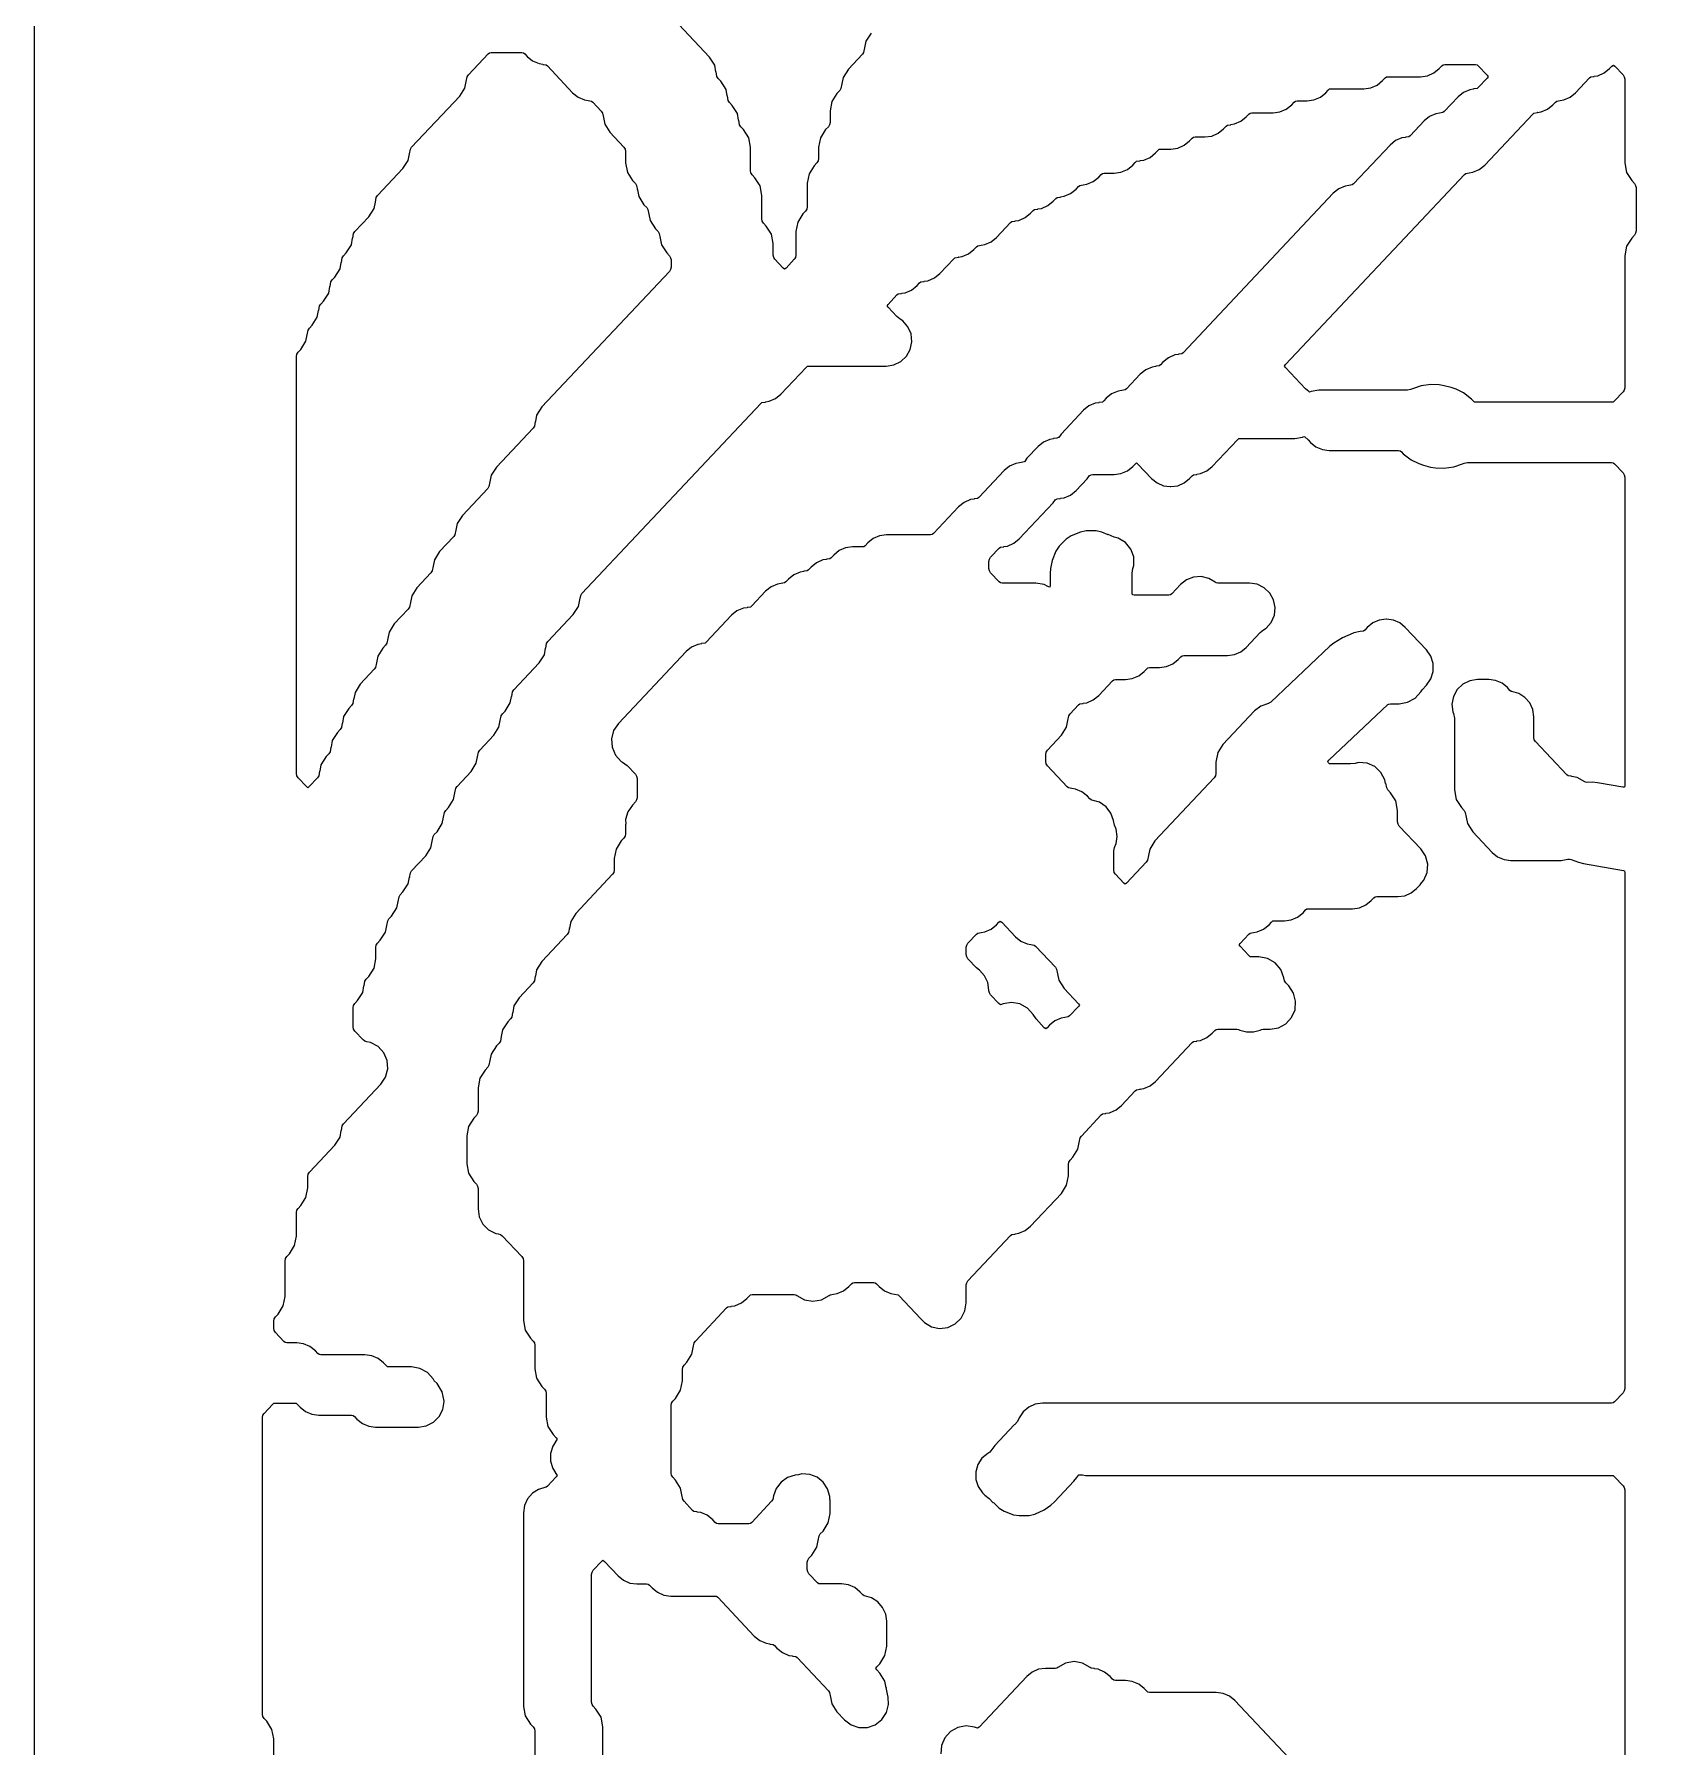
# Model space of a CAD drawing. Header units: millimetres. Extents: x 10 to 410, y 18 to 283.
# Drawn here: x 10 to 41.63, y 84 to 117.35 of the extents above; entities that cross this region are included whole.
import ezdxf

# ---------------------------------------------------------------- set-up
doc = ezdxf.new("R2010")
doc.units = ezdxf.units.MM
doc.layers.add('CUT', color=1, linetype='Continuous')

msp = doc.modelspace()

# ---------------------------------------------------------------- linework, layer by layer
at = {"layer": 'CUT'}
for points in [[(52.134, 21), (60.134, 21), (60.134, 24), (73.2679, 24), (73.2679, 144), (60.134, 144), (60.134, 147), (52.134, 147), (52.134, 144), (31.134, 144), (31.134, 147), (23.134, 147), (23.134, 144), (10, 144), (10, 24), (23.134, 24), (23.134, 21), (31.134, 21), (31.134, 24), (52.134, 24)], [(15.3348, 111.5858), (15.3589, 111.6236), (15.4115, 111.6795), (15.5123, 111.8379), (15.5366, 111.9652), (15.5386, 111.9648), (15.5559, 112.0554), (15.58, 112.0932), (15.6326, 112.1491), (15.7333, 112.3075), (15.7577, 112.4348), (15.7597, 112.4345), (15.777, 112.525), (15.801, 112.5628), (15.8537, 112.6187), (15.9544, 112.7771), (15.9788, 112.9044), (15.9808, 112.9041), (15.9981, 112.9946), (16.0221, 113.0324), (16.0748, 113.0883), (16.1755, 113.2467), (16.1998, 113.374), (16.2018, 113.3737), (16.2191, 113.4642), (16.2432, 113.502), (16.5169, 113.7927), (16.6176, 113.9511), (16.642, 114.0784), (16.644, 114.0781), (16.6613, 114.1686), (16.6853, 114.2064), (17.1801, 114.7319), (17.2808, 114.8903), (17.3052, 115.0176), (17.3072, 115.0173), (17.3245, 115.1078), (17.3485, 115.1456), (18.2855, 116.1407), (18.3862, 116.2991), (18.4105, 116.4264), (18.4125, 116.4261), (18.4298, 116.5166), (18.4539, 116.5544), (18.8403, 116.9647), (18.8655, 116.9851), (18.8976, 116.9895), (19.4928, 116.9895), (19.5249, 116.9851), (19.5501, 116.9647), (19.5998, 116.912), (19.7052, 116.8268), (19.8296, 116.7731), (19.9017, 116.7632), (19.9012, 116.7593), (19.967, 116.7503), (19.9923, 116.7299), (20.4841, 116.2076), (20.5895, 116.1224), (20.7139, 116.0687), (20.786, 116.0588), (20.7855, 116.0549), (20.8513, 116.0459), (20.8766, 116.0255), (21.0418, 115.85), (21.0659, 115.8122), (21.0832, 115.7217), (21.0852, 115.722), (21.1095, 115.5947), (21.2103, 115.4363), (21.484, 115.1456), (21.508, 115.1078), (21.5164, 115.0638), (21.5164, 114.8399), (21.5517, 114.6555), (21.6524, 114.4971), (21.7051, 114.4412), (21.7291, 114.4034), (21.7464, 114.3129), (21.7484, 114.3132), (21.7727, 114.1859), (21.8735, 114.0275), (21.9261, 113.9716), (21.9502, 113.9338), (21.9675, 113.8433), (21.9695, 113.8436), (21.9938, 113.7163), (22.0945, 113.5579), (22.1472, 113.502), (22.1712, 113.4642), (22.1885, 113.3737), (22.1906, 113.374), (22.2149, 113.2467), (22.3156, 113.0883), (22.3683, 113.0324), (22.3923, 112.9946), (22.4007, 112.9506), (22.4007, 112.8104), (22.3923, 112.7664), (22.3683, 112.7286), (19.8838, 110.0899), (19.7831, 109.9315), (19.7588, 109.8042), (19.7568, 109.8045), (19.7395, 109.714), (19.7154, 109.6762), (18.9995, 108.9159), (18.8988, 108.7575), (18.8745, 108.6302), (18.8725, 108.6305), (18.8552, 108.54), (18.8311, 108.5022), (18.3363, 107.9767), (18.2356, 107.8183), (18.2113, 107.691), (18.2093, 107.6913), (18.192, 107.6008), (18.1679, 107.563), (17.8942, 107.2723), (17.7935, 107.1139), (17.7691, 106.9865), (17.7671, 106.9869), (17.7498, 106.8964), (17.7258, 106.8586), (17.452, 106.5679), (17.3513, 106.4095), (17.327, 106.2821), (17.325, 106.2825), (17.3077, 106.192), (17.2836, 106.1542), (17.0099, 105.8635), (16.9092, 105.7051), (16.8848, 105.5777), (16.8828, 105.5781), (16.8655, 105.4876), (16.8415, 105.4498), (16.7888, 105.3939), (16.6881, 105.2355), (16.6638, 105.1081), (16.6617, 105.1085), (16.6445, 105.018), (16.6204, 104.9802), (16.3467, 104.6895), (16.246, 104.5311), (16.2216, 104.4037), (16.2196, 104.4041), (16.2023, 104.3136), (16.1783, 104.2758), (16.1256, 104.2199), (16.0249, 104.0615), (16.0005, 103.9341), (15.9985, 103.9345), (15.9812, 103.844), (15.9572, 103.8062), (15.9045, 103.7503), (15.8038, 103.5919), (15.7795, 103.4645), (15.7775, 103.4649), (15.7602, 103.3744), (15.7361, 103.3366), (15.6835, 103.2807), (15.5827, 103.1223), (15.5584, 102.9949), (15.5564, 102.9953), (15.5391, 102.9048), (15.515, 102.867), (15.3544, 102.6964), (15.3264, 102.675), (15.2984, 102.6964), (15.1378, 102.867), (15.1138, 102.9048), (15.1054, 102.9488), (15.1054, 111.0722), (15.1138, 111.1162), (15.1378, 111.154), (15.1905, 111.2099), (15.2912, 111.3683), (15.3155, 111.4956), (15.3175, 111.4952)], [(34.7574, 110.4399), (34.3645, 110.8571), (34.3455, 110.8847), (34.3645, 110.9122), (37.8524, 114.6167), (37.8777, 114.6371), (37.9435, 114.6461), (37.943, 114.65), (38.0151, 114.6599), (38.1395, 114.7136), (38.2449, 114.7988), (39.1789, 115.7907), (39.2041, 115.8111), (39.2699, 115.8201), (39.2694, 115.824), (39.3415, 115.8339), (39.4659, 115.8876), (39.5713, 115.9728), (39.621, 116.0255), (39.6462, 116.0459), (39.7121, 116.0549), (39.7115, 116.0588), (39.7837, 116.0687), (39.9081, 116.1224), (40.0135, 116.2076), (40.2842, 116.4951), (40.3094, 116.5155), (40.3753, 116.5245), (40.3748, 116.5284), (40.4469, 116.5383), (40.5713, 116.592), (40.6767, 116.6772), (40.7217, 116.725), (40.7497, 116.7464), (40.7777, 116.725), (40.9383, 116.5544), (40.9623, 116.5166), (40.9708, 116.4726), (40.9708, 114.8399), (41.006, 114.6555), (41.1067, 114.4971), (41.1594, 114.4412), (41.1834, 114.4034), (41.1918, 114.3594), (41.1918, 113.5149), (41.1834, 113.4708), (41.1594, 113.433), (41.1067, 113.3771), (41.006, 113.2187), (40.9708, 113.0344), (40.9708, 110.4624), (40.9623, 110.4184), (40.9383, 110.3806), (40.773, 110.2051), (40.7478, 110.1847), (40.7157, 110.1803), (38.0796, 110.1803), (38.0465, 110.185), (38.0209, 110.2067), (37.9886, 110.2432), (37.8332, 110.3611), (37.6862, 110.4326), (37.5943, 110.4666), (37.4576, 110.5025), (37.3608, 110.5179), (37.1976, 110.5277), (37.0044, 110.5012), (36.8369, 110.4433), (36.8008, 110.4264), (36.7391, 110.4151), (35.0132, 110.4151), (34.8637, 110.3922), (34.8362, 110.3787), (34.8224, 110.3874)], [(28.4369, 99.8576), (28.509, 99.8674), (28.6334, 99.9211), (28.7388, 100.0063), (28.7838, 100.0541), (28.8118, 100.0755), (28.8398, 100.0541), (29.1059, 99.7715), (29.2113, 99.6863), (29.3357, 99.6326), (29.4078, 99.6228), (29.4073, 99.6189), (29.4731, 99.6099), (29.4984, 99.5895), (29.8847, 99.1791), (29.9088, 99.1413), (29.9261, 99.0508), (29.9281, 99.0512), (29.9524, 98.9238), (30.0531, 98.7654), (30.3334, 98.4678), (30.3524, 98.4403), (30.3334, 98.4127), (30.1616, 98.2302), (30.1363, 98.2098), (30.0705, 98.2008), (30.071, 98.197), (29.9989, 98.1871), (29.8745, 98.1334), (29.7691, 98.0482), (29.7241, 98.0004), (29.6961, 97.979), (29.6681, 98.0004), (29.5075, 98.171), (29.4502, 98.261), (29.3395, 98.3841), (29.1946, 98.4642), (29.0315, 98.4927), (28.8681, 98.4663), (28.813, 98.4477), (28.7838, 98.47), (28.6232, 98.6406), (28.5991, 98.6784), (28.5907, 98.7224), (28.5907, 98.7331), (28.5688, 98.8795), (28.5051, 99.013), (28.405, 99.1221), (28.3463, 99.1694), (28.1811, 99.345), (28.157, 99.3828), (28.1486, 99.4268), (28.1486, 99.5669), (28.157, 99.6109), (28.1811, 99.6487), (28.3463, 99.8243), (28.3716, 99.8447), (28.4374, 99.8537)]]:
    msp.add_lwpolyline(points, close=True, dxfattribs=at)
for points in [[(26.2949, 117.3687), (26.1942, 117.2103), (26.1698, 117.083), (26.1678, 117.0834), (26.1505, 116.9929), (26.1265, 116.955), (25.8528, 116.6643), (25.752, 116.5059), (25.7277, 116.3786), (25.7257, 116.379), (25.7084, 116.2885), (25.6843, 116.2506), (25.6317, 116.1947), (25.531, 116.0363), (25.4957, 115.852), (25.4957, 115.6281), (25.4873, 115.584), (25.4633, 115.5462), (25.4106, 115.4903), (25.3099, 115.3319), (25.2747, 115.1476), (25.2747, 114.9237), (25.2663, 114.8796), (25.2422, 114.8418), (25.1896, 114.7859), (25.0888, 114.6275), (25.0536, 114.4432), (25.0536, 113.9845), (25.0452, 113.9404), (25.0211, 113.9026), (24.9685, 113.8467), (24.8678, 113.6883), (24.8325, 113.504), (24.8325, 113.0453), (24.8241, 113.0012), (24.8001, 112.9634), (24.6395, 112.7929), (24.6114, 112.7715), (24.5834, 112.7929), (24.4228, 112.9634), (24.3988, 113.0012), (24.3904, 113.0453), (24.3904, 113.2692), (24.3551, 113.4535), (24.2544, 113.6119), (24.2018, 113.6678), (24.1777, 113.7056), (24.1693, 113.7497), (24.1693, 114.2084), (24.1341, 114.3927), (24.0333, 114.5511), (23.9807, 114.607), (23.9566, 114.6448), (23.9482, 114.6889), (23.9482, 115.1476), (23.913, 115.3319), (23.8123, 115.4903), (23.7596, 115.5462), (23.7356, 115.584), (23.7183, 115.6746), (23.7163, 115.6742), (23.6919, 115.8015), (23.5912, 115.9599), (23.5385, 116.0158), (23.5145, 116.0537), (23.4972, 116.1442), (23.4952, 116.1438), (23.4709, 116.2711), (23.3701, 116.4295), (23.3175, 116.4854), (23.2934, 116.5233), (23.2761, 116.6138), (23.2741, 116.6134), (23.2498, 116.7407), (23.1491, 116.8991), (22.5488, 117.5367)], [(14.6632, 82.9907), (14.6632, 84.1539), (14.628, 84.3382), (14.5273, 84.4966), (14.4746, 84.5525), (14.4506, 84.5903), (14.4421, 84.6343), (14.4421, 90.4097), (14.4506, 90.4537), (14.4746, 90.4915), (14.6399, 90.667), (14.6651, 90.6874), (14.6972, 90.6918), (15.0713, 90.6918), (15.1035, 90.6874), (15.1287, 90.667), (15.1784, 90.6143), (15.2838, 90.5291), (15.4082, 90.4754), (15.5424, 90.457), (16.1767, 90.457), (16.2088, 90.4526), (16.234, 90.4322), (16.2837, 90.3795), (16.3891, 90.2943), (16.5135, 90.2406), (16.6478, 90.2222), (17.4793, 90.2222), (17.6338, 90.2467), (17.7732, 90.3177), (17.8838, 90.4283), (17.9548, 90.5677), (17.9793, 90.7222), (17.9793, 90.7283), (17.9441, 90.9126), (17.8433, 91.071), (17.7907, 91.127), (17.7668, 91.1646), (17.6552, 91.2883), (17.5091, 91.3685), (17.3449, 91.3962), (16.908, 91.3962), (16.8758, 91.4006), (16.8506, 91.421), (16.8009, 91.4738), (16.6955, 91.5589), (16.5711, 91.6127), (16.4369, 91.631), (15.5815, 91.631), (15.5494, 91.6354), (15.5242, 91.6558), (15.4745, 91.7086), (15.3691, 91.7937), (15.2447, 91.8475), (15.1104, 91.8658), (14.9183, 91.8658), (14.8862, 91.8702), (14.861, 91.8906), (14.6957, 92.0662), (14.6716, 92.104), (14.6632, 92.148), (14.6632, 92.2881), (14.6716, 92.3321), (14.6957, 92.3699), (14.7483, 92.4258), (14.8491, 92.5842), (14.8843, 92.7686), (14.8843, 93.4621), (14.8927, 93.5061), (14.9167, 93.5439), (14.9694, 93.5998), (15.0701, 93.7582), (15.1054, 93.9426), (15.1054, 94.4013), (15.1138, 94.4453), (15.1378, 94.4831), (15.1905, 94.539), (15.2912, 94.6974), (15.3264, 94.8818), (15.3264, 95.1057), (15.3348, 95.1497), (15.3589, 95.1875), (15.8537, 95.713), (15.9544, 95.8714), (15.9788, 95.9988), (15.9808, 95.9984), (15.9981, 96.0889), (16.0221, 96.1267), (16.7499, 96.8997), (16.8418, 97.0372), (16.8838, 97.1972), (16.8714, 97.3621), (16.8058, 97.5139), (16.6943, 97.6361), (16.549, 97.7151), (16.4791, 97.7269), (16.435, 97.7418), (16.4038, 97.7656), (16.2432, 97.9362), (16.2191, 97.974), (16.2107, 98.018), (16.2107, 98.3929), (16.2191, 98.4369), (16.2432, 98.4747), (16.2958, 98.5306), (16.3966, 98.689), (16.4209, 98.8164), (16.4229, 98.816), (16.4402, 98.9065), (16.4642, 98.9443), (16.5169, 99.0002), (16.6176, 99.1586), (16.6529, 99.343), (16.6529, 99.5669), (16.6613, 99.6109), (16.6853, 99.6487), (16.738, 99.7046), (16.8387, 99.863), (16.863, 99.9904), (16.865, 99.99), (16.8823, 100.0805), (16.9064, 100.1183), (16.959, 100.1743), (17.0598, 100.3326), (17.0841, 100.46), (17.0861, 100.4596), (17.1034, 100.5501), (17.1275, 100.5879), (17.1801, 100.6439), (17.2808, 100.8022), (17.3052, 100.9296), (17.3072, 100.9292), (17.3245, 101.0197), (17.3485, 101.0575), (17.6223, 101.3483), (17.723, 101.5066), (17.7473, 101.634), (17.7493, 101.6336), (17.7666, 101.7241), (17.7907, 101.7619), (17.8433, 101.8179), (17.9441, 101.9762), (17.9684, 102.1036), (17.9704, 102.1032), (17.9877, 102.1937), (18.0117, 102.2315), (18.0644, 102.2875), (18.1651, 102.4458), (18.1895, 102.5732), (18.1915, 102.5728), (18.2088, 102.6633), (18.2328, 102.7011), (18.5065, 102.9919), (18.6073, 103.1502), (18.6316, 103.2776), (18.6336, 103.2772), (18.6509, 103.3677), (18.675, 103.4055), (18.9487, 103.6963), (19.0494, 103.8546), (19.0738, 103.982), (19.0758, 103.9816), (19.0931, 104.0721), (19.1171, 104.1099), (19.1698, 104.1659), (19.2705, 104.3242), (19.2948, 104.4516), (19.2968, 104.4512), (19.3141, 104.5417), (19.3382, 104.5795), (19.833, 105.1051), (19.9337, 105.2635), (19.958, 105.3908), (19.9601, 105.3904), (19.9773, 105.4809), (20.0014, 105.5187), (20.4962, 106.0443), (20.5969, 106.2027), (20.6213, 106.33), (20.6233, 106.3296), (20.6406, 106.4201), (20.6646, 106.458), (24.146, 110.1555), (24.1712, 110.1759), (24.2371, 110.1849), (24.2365, 110.1888), (24.3086, 110.1987), (24.433, 110.2524), (24.5384, 110.3375), (25.0303, 110.8599), (25.0555, 110.8803), (25.0876, 110.8847), (26.5897, 110.8847), (26.7392, 110.9076), (26.8751, 110.9742), (26.9848, 111.0783), (27.0584, 111.2105), (27.089, 111.3587), (27.0739, 111.5093), (27.0145, 111.6484), (26.9162, 111.7634), (26.8638, 111.7962), (26.7988, 111.8487), (26.627, 112.0312), (26.608, 112.0587), (26.627, 112.0862), (26.7988, 112.2687), (26.8241, 112.2891), (26.8899, 112.2981), (26.8894, 112.302), (26.9615, 112.3119), (27.0859, 112.3656), (27.1913, 112.4508), (27.241, 112.5035), (27.2662, 112.5239), (27.3321, 112.5329), (27.3315, 112.5368), (27.4036, 112.5467), (27.528, 112.6004), (27.6334, 112.6856), (27.9042, 112.9731), (27.9294, 112.9935), (27.9953, 113.0025), (27.9947, 113.0064), (28.0669, 113.0163), (28.1913, 113.07), (28.2967, 113.1552), (28.3463, 113.2079), (28.3716, 113.2283), (28.4374, 113.2373), (28.4369, 113.2412), (28.509, 113.2511), (28.6334, 113.3048), (28.7388, 113.39), (29.0096, 113.6775), (29.0348, 113.6979), (29.1006, 113.7069), (29.1001, 113.7108), (29.1722, 113.7207), (29.2966, 113.7744), (29.402, 113.8596), (29.4517, 113.9123), (29.4769, 113.9327), (29.5428, 113.9417), (29.5422, 113.9456), (29.6144, 113.9555), (29.7388, 114.0092), (29.8442, 114.0944), (29.8938, 114.1471), (29.9191, 114.1675), (29.9849, 114.1765), (29.9844, 114.1804), (30.0565, 114.1903), (30.1809, 114.244), (30.2863, 114.3292), (30.336, 114.3819), (30.3612, 114.4023), (30.4271, 114.4113), (30.4265, 114.4152), (30.4987, 114.4251), (30.623, 114.4788), (30.7284, 114.564), (30.7781, 114.6167), (30.8034, 114.6371), (30.8355, 114.6415), (31.0276, 114.6415), (31.1619, 114.6599), (31.2863, 114.7136), (31.3917, 114.7988), (31.4413, 114.8515), (31.4666, 114.8719), (31.5324, 114.8809), (31.5319, 114.8848), (31.604, 114.8947), (31.7284, 114.9484), (31.8338, 115.0336), (31.8835, 115.0863), (31.9087, 115.1067), (31.9408, 115.1111), (32.133, 115.1111), (32.2672, 115.1295), (32.3916, 115.1832), (32.497, 115.2684), (32.5467, 115.3211), (32.5719, 115.3415), (32.6041, 115.3459), (32.7962, 115.3459), (32.9304, 115.3643), (33.0548, 115.418), (33.1602, 115.5032), (33.2099, 115.5559), (33.2351, 115.5763), (33.301, 115.5853), (33.3005, 115.5892), (33.3726, 115.5991), (33.497, 115.6528), (33.6024, 115.738), (33.6521, 115.7907), (33.6773, 115.8111), (33.7094, 115.8155), (34.1226, 115.8155), (34.2569, 115.8339), (34.3813, 115.8876), (34.4867, 115.9728), (34.5363, 116.0255), (34.5616, 116.0459), (34.5937, 116.0503), (34.7858, 116.0503), (34.9201, 116.0687), (35.0445, 116.1224), (35.1499, 116.2076), (35.1996, 116.2603), (35.2248, 116.2807), (35.2569, 116.2851), (35.8912, 116.2851), (36.0254, 116.3035), (36.1498, 116.3572), (36.2552, 116.4424), (36.3049, 116.4951), (36.3301, 116.5155), (36.3623, 116.5199), (36.9966, 116.5199), (37.1308, 116.5383), (37.2552, 116.592), (37.3606, 116.6772), (37.4103, 116.7299), (37.4355, 116.7503), (37.4676, 116.7547), (38.0628, 116.7547), (38.0949, 116.7503), (38.1202, 116.7299), (38.292, 116.5475), (38.311, 116.5199), (38.292, 116.4924), (38.1202, 116.3099), (38.0949, 116.2895), (38.0291, 116.2805), (38.0296, 116.2766), (37.9575, 116.2668), (37.8331, 116.213), (37.7277, 116.1279), (37.4569, 115.8403), (37.4317, 115.8199), (37.3659, 115.8109), (37.3664, 115.807), (37.2943, 115.7972), (37.1699, 115.7434), (37.0645, 115.6583), (36.7937, 115.3707), (36.7685, 115.3503), (36.7026, 115.3413), (36.7032, 115.3374), (36.6311, 115.3276), (36.5067, 115.2738), (36.4013, 115.1887), (35.6884, 114.4315), (35.6631, 114.4111), (35.5973, 114.4021), (35.5978, 114.3982), (35.5257, 114.3883), (35.4013, 114.3346), (35.2959, 114.2495), (32.3723, 111.1443), (32.3471, 111.1239), (32.2812, 111.1149), (32.2817, 111.111), (32.2096, 111.1011), (32.0852, 111.0474), (31.9798, 110.9622), (31.9301, 110.9095), (31.9049, 110.8891), (31.8391, 110.8801), (31.8396, 110.8762), (31.7675, 110.8663), (31.6431, 110.8126), (31.5377, 110.7274), (31.2669, 110.4399), (31.2417, 110.4195), (31.1759, 110.4105), (31.1764, 110.4066), (31.1043, 110.3967), (30.9799, 110.343), (30.8745, 110.2578), (30.8248, 110.2051), (30.7996, 110.1847), (30.7337, 110.1757), (30.7342, 110.1718), (30.6621, 110.1619), (30.5377, 110.1082), (30.4323, 110.023), (29.9945, 109.558), (29.9501, 109.4935), (29.9407, 109.4911), (29.9159, 109.4804), (29.8494, 109.4713), (29.85, 109.4674), (29.7778, 109.4575), (29.6534, 109.4038), (29.548, 109.3186), (29.3313, 109.0884), (29.2868, 109.0239), (29.2775, 109.0215), (29.2527, 109.0108), (29.1862, 109.0017), (29.1867, 108.9978), (29.1146, 108.9879), (28.9902, 108.9342), (28.8848, 108.849), (28.393, 108.3267), (28.3678, 108.3063), (28.3019, 108.2973), (28.3024, 108.2934), (28.2303, 108.2835), (28.1059, 108.2298), (28.0005, 108.1446), (27.5087, 107.6223), (27.4835, 107.6019), (27.4513, 107.5975), (26.596, 107.5975), (26.4618, 107.5791), (26.3374, 107.5254), (26.232, 107.4402), (26.1823, 107.3875), (26.1571, 107.3671), (26.1249, 107.3627), (25.9328, 107.3627), (25.7985, 107.3443), (25.6741, 107.2906), (25.5688, 107.2054), (25.5191, 107.1527), (25.4938, 107.1323), (25.428, 107.1233), (25.4285, 107.1194), (25.3564, 107.1095), (25.232, 107.0558), (25.1266, 106.9706), (25.0769, 106.9179), (25.0517, 106.8975), (24.9858, 106.8885), (24.9864, 106.8846), (24.9142, 106.8747), (24.7899, 106.821), (24.6845, 106.7358), (24.6348, 106.6831), (24.6095, 106.6627), (24.5437, 106.6537), (24.5442, 106.6498), (24.4721, 106.6399), (24.3477, 106.5862), (24.2423, 106.501), (23.9716, 106.2135), (23.9463, 106.1931), (23.8805, 106.1841), (23.881, 106.1802), (23.8089, 106.1703), (23.6845, 106.1166), (23.5791, 106.0314), (23.0873, 105.5091), (23.062, 105.4887), (22.9962, 105.4797), (22.9967, 105.4758), (22.9246, 105.4659), (22.8002, 105.4122), (22.6948, 105.327), (21.3745, 103.9247), (21.2824, 103.7867), (21.2405, 103.6262), (21.2534, 103.4609), (21.3197, 103.3088), (21.4322, 103.1868), (21.4563, 103.1739), (21.5445, 103.1065), (21.7051, 102.9359), (21.7291, 102.8981), (21.7375, 102.8541), (21.7375, 102.4792), (21.7291, 102.4352), (21.7051, 102.3974), (21.6466, 102.3353), (21.5584, 102.2058), (21.5146, 102.0553), (21.5175, 101.9623), (21.5164, 101.9623), (21.5164, 101.7748), (21.508, 101.7308), (21.484, 101.693), (21.4313, 101.6371), (21.3306, 101.4787), (21.2954, 101.2943), (21.2954, 101.0704), (21.287, 101.0264), (21.2629, 100.9886), (20.547, 100.2283), (20.4463, 100.0699), (20.422, 99.9425), (20.42, 99.9429), (20.4027, 99.8524), (20.3786, 99.8146), (19.8838, 99.2891), (19.7831, 99.1307), (19.7588, 99.0033), (19.7568, 99.0037), (19.7395, 98.9132), (19.7154, 98.8754), (19.4417, 98.5847), (19.341, 98.4263), (19.3166, 98.2989), (19.3146, 98.2993), (19.2973, 98.2088), (19.2733, 98.171), (19.2206, 98.1151), (19.1199, 97.9567), (19.0955, 97.8293), (19.0935, 97.8297), (19.0762, 97.7392), (19.0522, 97.7014), (18.9995, 97.6455), (18.8988, 97.4871), (18.8745, 97.3597), (18.8725, 97.3601), (18.8552, 97.2696), (18.8311, 97.2318), (18.7785, 97.1759), (18.6777, 97.0175), (18.6425, 96.8331), (18.6425, 96.3744), (18.6341, 96.3304), (18.6101, 96.2926), (18.5574, 96.2367), (18.4567, 96.0783), (18.4214, 95.8939), (18.4214, 95.3514), (18.4567, 95.167), (18.5574, 95.0086), (18.6101, 94.9527), (18.6341, 94.9149), (18.6425, 94.8709), (18.6425, 94.4724), (18.667, 94.3179), (18.738, 94.1785), (18.8486, 94.0679), (18.988, 93.9969), (19.0317, 93.99), (19.0815, 93.9731), (19.1127, 93.9493), (19.4943, 93.5439), (19.5184, 93.5061), (19.5268, 93.4621), (19.5268, 92.299), (19.562, 92.1146), (19.6628, 91.9562), (19.7154, 91.9003), (19.7395, 91.8625), (19.7479, 91.8185), (19.7479, 91.3598), (19.7831, 91.1754), (19.8838, 91.017), (19.9365, 90.9611), (19.9605, 90.9233), (19.9689, 90.8793), (19.9689, 90.4206), (20.0042, 90.2362), (20.1049, 90.0778), (20.1641, 90.015), (20.1831, 89.9874), (20.1426, 89.9287), (20.1457, 89.9266), (20.0956, 89.8541), (20.0508, 89.7105), (20.0508, 89.56), (20.0956, 89.4163), (20.1457, 89.3438), (20.1426, 89.3417), (20.1831, 89.283), (20.1641, 89.2555), (19.9923, 89.073), (19.967, 89.0526), (19.959, 89.0515), (19.8216, 89.0121), (19.7009, 88.9354), (19.6069, 88.8276), (19.5472, 88.6977), (19.5268, 88.5561), (19.5268, 84.7853), (19.562, 84.601), (19.6628, 84.4426), (19.7154, 84.3867), (19.7395, 84.3489), (19.7479, 84.3049), (19.7479, 83.3765)], [(21.0743, 83.4603), (21.0743, 84.3887), (21.0391, 84.573), (20.9383, 84.7314), (20.8857, 84.7873), (20.8616, 84.8251), (20.8532, 84.8691), (20.8532, 87.3573), (20.8616, 87.4013), (20.8857, 87.4391), (21.0463, 87.6097), (21.0743, 87.6311), (21.1023, 87.6097), (21.3684, 87.3271), (21.4738, 87.2419), (21.5982, 87.1882), (21.7324, 87.1698), (21.9246, 87.1698), (21.9567, 87.1654), (21.9819, 87.145), (22.0316, 87.0923), (22.137, 87.0071), (22.2614, 86.9534), (22.3956, 86.935), (23.251, 86.935), (23.2831, 86.9306), (23.3083, 86.9102), (24.0212, 86.1531), (24.1266, 86.0679), (24.251, 86.0142), (24.3232, 86.0043), (24.3226, 86.0004), (24.3885, 85.9914), (24.4137, 85.971), (24.4634, 85.9183), (24.5688, 85.8331), (24.6932, 85.7794), (24.7653, 85.7695), (24.7648, 85.7656), (24.8306, 85.7566), (24.8558, 85.7362), (25.4633, 85.0911), (25.4873, 85.0533), (25.5046, 84.9628), (25.5066, 84.9631), (25.531, 84.8358), (25.6317, 84.6774), (25.7751, 84.5251), (25.9049, 84.4261), (26.0598, 84.3742), (26.2231, 84.375), (26.3774, 84.4283), (26.5063, 84.5286), (26.5961, 84.665), (26.6371, 84.8231), (26.6264, 84.9659), (26.6274, 84.9661), (26.6258, 84.9747), (26.625, 84.9859), (26.6226, 84.9915), (26.5922, 85.1505), (26.5902, 85.1501), (26.5659, 85.2774), (26.4651, 85.4358), (26.406, 85.4987), (26.3869, 85.5262), (26.406, 85.5538), (26.4651, 85.6166), (26.5659, 85.775), (26.6011, 85.9593), (26.6011, 86.4429), (26.5806, 86.5844), (26.521, 86.7144), (26.427, 86.8221), (26.3063, 86.8989), (26.1688, 86.9383), (26.1608, 86.9394), (26.1356, 86.9598), (26.0859, 87.0126), (25.9805, 87.0977), (25.8561, 87.1515), (25.7219, 87.1698), (25.3087, 87.1698), (25.2766, 87.1742), (25.2513, 87.1946), (25.086, 87.3701), (25.062, 87.4079), (25.0536, 87.452), (25.0536, 87.5921), (25.062, 87.6361), (25.086, 87.6739), (25.1387, 87.7298), (25.2394, 87.8882), (25.2638, 88.0155), (25.2658, 88.0152), (25.2831, 88.1057), (25.3071, 88.1435), (25.3598, 88.1994), (25.4605, 88.3578), (25.4957, 88.5422), (25.4957, 88.8134), (25.4901, 88.8134), (25.4922, 88.8742), (25.4502, 89.0226), (25.365, 89.1511), (25.2448, 89.2476), (25.1008, 89.3028), (24.9468, 89.3115), (24.8793, 89.2941), (24.8182, 89.2857), (24.6696, 89.2411), (24.5419, 89.1531), (24.4473, 89.0302), (24.3948, 88.8842), (24.382, 88.8168), (24.3579, 88.7789), (23.9716, 88.3686), (23.9463, 88.3482), (23.9142, 88.3438), (23.319, 88.3438), (23.2869, 88.3482), (23.2617, 88.3686), (23.212, 88.4214), (23.1066, 88.5065), (22.9822, 88.5603), (22.9101, 88.5701), (22.9106, 88.574), (22.8448, 88.583), (22.8195, 88.6034), (22.6543, 88.7789), (22.6302, 88.8168), (22.6129, 88.9073), (22.6109, 88.9069), (22.5866, 89.0342), (22.4858, 89.1926), (22.4332, 89.2485), (22.4091, 89.2864), (22.4007, 89.3304), (22.4007, 90.6445), (22.4091, 90.6885), (22.4332, 90.7263), (22.4858, 90.7822), (22.5866, 90.9406), (22.6218, 91.125), (22.6218, 91.3489), (22.6302, 91.3929), (22.6543, 91.4307), (22.7069, 91.4866), (22.8076, 91.645), (22.832, 91.7724), (22.834, 91.772), (22.8513, 91.8625), (22.8753, 91.9003), (23.4828, 92.5455), (23.508, 92.5658), (23.5738, 92.5748), (23.5733, 92.5787), (23.6454, 92.5886), (23.7698, 92.6423), (23.8752, 92.7275), (23.9249, 92.7803), (23.9501, 92.8006), (23.9823, 92.805), (24.7985, 92.805), (24.8306, 92.8006), (24.8499, 92.7851), (24.9975, 92.7026), (25.1641, 92.674), (25.3308, 92.7026), (25.4784, 92.7851), (25.4976, 92.8006), (25.5635, 92.8096), (25.563, 92.8135), (25.6351, 92.8234), (25.7595, 92.8771), (25.8649, 92.9623), (25.9145, 93.0151), (25.9398, 93.0354), (25.9719, 93.0398), (26.346, 93.0398), (26.3781, 93.0354), (26.4033, 93.0151), (26.453, 92.9623), (26.5584, 92.8771), (26.6828, 92.8234), (26.7549, 92.8135), (26.7544, 92.8096), (26.8203, 92.8006), (26.8455, 92.7803), (27.2643, 92.3354), (27.2645, 92.3356), (27.3333, 92.2583), (27.4722, 92.1785), (27.6293, 92.1467), (27.7883, 92.1663), (27.933, 92.2351), (28.0485, 92.3462), (28.1229, 92.4882), (28.1486, 92.6463), (28.1486, 92.9925), (28.157, 93.0365), (28.1811, 93.0743), (29.0096, 93.9543), (29.0348, 93.9746), (29.1006, 93.9836), (29.1001, 93.9875), (29.1722, 93.9974), (29.2966, 94.0511), (29.402, 94.1363), (30.0023, 94.7738), (30.103, 94.9322), (30.1382, 95.1166), (30.1382, 95.3405), (30.1467, 95.3845), (30.1707, 95.4223), (30.2233, 95.4782), (30.3241, 95.6366), (30.3484, 95.764), (30.3504, 95.7636), (30.3677, 95.8541), (30.3918, 95.8919), (30.7781, 96.3023), (30.8034, 96.3226), (30.8692, 96.3317), (30.8687, 96.3355), (30.9408, 96.3454), (31.0652, 96.3991), (31.1706, 96.4843), (31.4413, 96.7719), (31.4666, 96.7923), (31.5324, 96.8013), (31.5319, 96.8051), (31.604, 96.815), (31.7284, 96.8687), (31.8338, 96.9539), (32.5467, 97.7111), (32.5719, 97.7315), (32.6378, 97.7405), (32.6372, 97.7443), (32.7094, 97.7542), (32.8338, 97.8079), (32.9392, 97.8931), (32.9888, 97.9459), (33.0141, 97.9663), (33.0462, 97.9706), (33.4203, 97.9706), (33.4531, 97.9662), (33.4771, 97.9558), (33.6076, 97.9194), (33.7431, 97.9194), (33.8737, 97.9558), (33.8977, 97.9662), (33.9305, 97.9706), (34.0654, 97.9706), (34.2285, 97.998), (34.3738, 98.0771), (34.4853, 98.1992), (34.5509, 98.351), (34.5633, 98.5159), (34.5213, 98.6759), (34.4294, 98.8134), (34.3711, 98.8754), (34.347, 98.9132), (34.3355, 98.9733), (34.2747, 99.1341), (34.1631, 99.2648), (34.0137, 99.3499), (33.8444, 99.3795), (33.7094, 99.3795), (33.6773, 99.3838), (33.6521, 99.4042), (33.4803, 99.5867), (33.4612, 99.6143), (33.4803, 99.6418), (33.6521, 99.8243), (33.6773, 99.8447), (33.7431, 99.8537), (33.7426, 99.8576), (33.8147, 99.8674), (33.9391, 99.9211), (34.0445, 100.0063), (34.0942, 100.0591), (34.1194, 100.0795), (34.1516, 100.0839), (34.3437, 100.0839), (34.4779, 100.1022), (34.6023, 100.1559), (34.7077, 100.2411), (34.7574, 100.2939), (34.7826, 100.3143), (34.8148, 100.3187), (35.6701, 100.3187), (35.8044, 100.337), (35.9288, 100.3908), (36.0342, 100.4759), (36.0839, 100.5287), (36.1091, 100.5491), (36.1412, 100.5535), (36.5544, 100.5535), (36.6887, 100.5718), (36.8131, 100.6256), (36.9185, 100.7107), (36.9915, 100.7883), (36.9882, 100.7913), (37.0607, 100.8728), (37.1241, 101.0239), (37.1352, 101.1874), (37.0929, 101.3458), (37.0016, 101.4819), (36.5818, 101.9278), (36.5577, 101.9656), (36.5493, 102.0096), (36.5493, 102.2335), (36.5141, 102.4179), (36.4134, 102.5763), (36.3607, 102.6322), (36.3367, 102.67), (36.3194, 102.7605), (36.3129, 102.7593), (36.3013, 102.829), (36.2234, 102.9735), (36.1029, 103.085), (35.9528, 103.1514), (35.7893, 103.1656), (35.7199, 103.1484), (35.631, 103.1363), (35.2569, 103.1363), (35.2248, 103.1407), (35.204, 103.1574), (35.1875, 103.1817), (35.2085, 103.2089), (36.3603, 104.2934), (36.374, 104.3034), (36.3756, 104.3042), (36.4134, 104.3103), (36.5781, 104.3103), (36.7424, 104.338), (36.8884, 104.4182), (37, 104.5419), (37.0239, 104.5795), (37.1109, 104.6719), (37.1964, 104.7958), (37.2412, 104.9394), (37.2412, 105.0899), (37.1964, 105.2336), (37.1109, 105.3574), (36.6974, 105.7966), (36.592, 105.8818), (36.4676, 105.9355), (36.3333, 105.9539), (36.3232, 105.9539), (36.1889, 105.9355), (36.0645, 105.8818), (35.9591, 105.7966), (35.9094, 105.7439), (35.8842, 105.7235), (35.8184, 105.7145), (35.8185, 105.7133), (35.6932, 105.6926), (35.6262, 105.6569), (35.5775, 105.6403), (35.4737, 105.591), (35.3092, 105.4881), (35.2316, 105.4282), (34.0787, 104.3427), (34.0409, 104.3187), (34.0336, 104.3173), (33.8867, 104.2644), (33.7634, 104.1689), (33.1481, 103.5155), (33.0474, 103.3571), (33.0122, 103.1727), (33.0122, 102.9488), (33.0038, 102.9048), (32.9797, 102.867), (31.8217, 101.6371), (31.721, 101.4787), (31.6966, 101.3513), (31.6946, 101.3517), (31.6773, 101.2612), (31.6533, 101.2234), (31.2716, 100.818), (31.2436, 100.7966), (31.2156, 100.818), (31.055, 100.9886), (31.0309, 101.0264), (31.0225, 101.0704), (31.0225, 101.4453), (31.035, 101.5105), (31.0699, 101.5877), (31.0898, 101.7275), (31.0699, 101.8672), (31.035, 101.9444), (31.0181, 102.033), (30.9657, 102.179), (30.871, 102.302), (30.7433, 102.39), (30.5947, 102.4346), (30.5823, 102.4363), (30.5571, 102.4566), (30.5074, 102.5094), (30.402, 102.5946), (30.2776, 102.6483), (30.2055, 102.6582), (30.206, 102.6621), (30.1401, 102.6711), (30.1149, 102.6914), (29.7286, 103.1018), (29.7045, 103.1396), (29.6961, 103.1836), (29.6961, 103.3237), (29.7045, 103.3677), (29.7286, 103.4055), (30.0023, 103.6963), (30.103, 103.8546), (30.1273, 103.982), (30.1294, 103.9816), (30.1467, 104.0721), (30.1707, 104.1099), (30.336, 104.2855), (30.3612, 104.3059), (30.4271, 104.3149), (30.4265, 104.3188), (30.4987, 104.3286), (30.623, 104.3824), (30.7284, 104.4675), (30.9992, 104.7551), (31.0244, 104.7755), (31.0566, 104.7799), (31.2487, 104.7799), (31.3829, 104.7982), (31.5073, 104.852), (31.6127, 104.9371), (31.6624, 104.9899), (31.6876, 105.0103), (31.7198, 105.0147), (31.9119, 105.0147), (32.0462, 105.033), (32.1705, 105.0868), (32.2759, 105.1719), (32.3256, 105.2247), (32.3509, 105.2451), (32.383, 105.2495), (33.2383, 105.2495), (33.3726, 105.2678), (33.497, 105.3216), (33.6024, 105.4067), (33.8731, 105.6943), (33.9381, 105.7468), (33.9905, 105.7796), (34.0888, 105.8946), (34.1482, 106.0337), (34.1633, 106.1843), (34.1327, 106.3324), (34.0591, 106.4646), (33.9494, 106.5688), (33.8135, 106.6354), (33.664, 106.6583), (33.0462, 106.6583), (33.0141, 106.6627), (32.9992, 106.6747), (32.8707, 106.75), (32.7257, 106.7841), (32.5771, 106.774), (32.4381, 106.7205), (32.3209, 106.6285), (32.1512, 106.4483), (32.126, 106.4279), (32.0939, 106.4235), (31.4197, 106.4235), (31.3858, 106.4289), (31.3804, 106.4628), (31.3804, 106.8537), (31.3948, 106.945), (31.4134, 107.0038), (31.4095, 107.168), (31.3527, 107.322), (31.249, 107.4494), (31.1096, 107.5362), (31.0264, 107.5555), (30.9132, 107.6051), (30.9113, 107.6009), (30.789, 107.6516), (30.6779, 107.6737), (30.4828, 107.6737), (30.3718, 107.6516), (30.1915, 107.5769), (30.0974, 107.514), (29.9594, 107.3761), (29.8965, 107.2819), (29.8219, 107.1017), (29.79, 106.9414), (29.7804, 106.8438), (29.7804, 106.6061), (29.7759, 106.5764), (29.7406, 106.59), (29.666, 106.6308), (29.5025, 106.6583), (28.8458, 106.6583), (28.8137, 106.6627), (28.7885, 106.6831), (28.6232, 106.8586), (28.5991, 106.8964), (28.5907, 106.9404), (28.5907, 107.0805), (28.5991, 107.1245), (28.6232, 107.1624), (28.7885, 107.3379), (28.8137, 107.3583), (28.8796, 107.3673), (28.879, 107.3712), (28.9512, 107.381), (29.0755, 107.4348), (29.1809, 107.5199), (29.8398, 108.2197), (29.8843, 108.2842), (29.8936, 108.2867), (29.9184, 108.2974), (29.9849, 108.3065), (29.9844, 108.3104), (30.0565, 108.3202), (30.1809, 108.374), (30.2863, 108.4591), (30.503, 108.6893), (30.5475, 108.7538), (30.5568, 108.7563), (30.5816, 108.767), (30.6144, 108.7715), (31.0276, 108.7715), (31.1619, 108.7898), (31.2863, 108.8436), (31.3917, 108.9287), (31.4367, 108.9765), (31.4647, 108.9979), (31.4927, 108.9765), (31.7588, 108.6939), (31.8642, 108.6088), (31.9885, 108.555), (32.1228, 108.5367), (32.133, 108.5367), (32.2672, 108.555), (32.3916, 108.6088), (32.497, 108.6939), (32.5467, 108.7467), (32.5719, 108.7671), (32.6378, 108.7761), (32.6372, 108.78), (32.7094, 108.7898), (32.8338, 108.8436), (32.9392, 108.9287), (33.431, 109.4511), (33.4562, 109.4715), (33.4883, 109.4759), (34.5483, 109.4759), (34.6978, 109.4988), (34.7253, 109.5123), (34.7391, 109.5036), (34.8041, 109.4511), (34.8538, 109.3983), (34.9592, 109.3132), (35.0836, 109.2595), (35.2178, 109.2411), (36.5665, 109.2411), (36.5997, 109.2364), (36.6252, 109.2147), (36.6576, 109.1782), (36.813, 109.0603), (36.96, 108.9888), (37.0519, 108.9547), (37.1886, 108.9189), (37.2854, 108.9035), (37.4485, 108.8937), (37.6418, 108.9202), (37.8093, 108.9781), (37.8453, 108.995), (37.907, 109.0063), (40.7157, 109.0063), (40.7478, 109.0019), (40.773, 108.9815), (40.9383, 108.806), (40.9623, 108.7682), (40.9708, 108.7241), (40.9708, 102.7161), (40.9662, 102.6851), (40.9349, 102.6859), (40.4418, 102.7722), (40.344, 102.7796), (40.2393, 102.7771), (40.2063, 102.781), (40.193, 102.7916), (40.046, 102.8732), (39.9326, 102.8926), (39.9331, 102.8969), (39.8673, 102.9059), (39.8421, 102.9262), (39.2346, 103.5714), (39.2106, 103.6092), (39.2022, 103.6532), (39.2022, 104.053), (39.1817, 104.1945), (39.1221, 104.3245), (39.0281, 104.4322), (38.9074, 104.5089), (38.7699, 104.5484), (38.7619, 104.5495), (38.7367, 104.5699), (38.687, 104.6226), (38.5816, 104.7078), (38.4572, 104.7615), (38.323, 104.7799), (38.1067, 104.7799), (37.9564, 104.7567), (37.82, 104.6895), (37.7101, 104.5844), (37.6369, 104.4511), (37.6072, 104.302), (37.6237, 104.1508), (37.6371, 104.1202), (37.6547, 104.0281), (37.6547, 102.6302), (37.6899, 102.4458), (37.7906, 102.2875), (37.8433, 102.2315), (37.8673, 102.1937), (37.8846, 102.1032), (37.8866, 102.1036), (37.911, 101.9762), (38.0117, 101.8179), (38.3909, 101.4151), (38.4963, 101.33), (38.6207, 101.2762), (38.755, 101.2579), (39.7336, 101.2579), (39.8657, 101.2826), (39.8956, 101.2849), (39.9306, 101.277), (40.0716, 101.2224), (40.166, 101.1961), (40.9463, 101.0596), (40.9588, 101.0558), (40.965, 101.0528), (40.9708, 101.0171), (40.9708, 90.974), (40.9623, 90.93), (40.9383, 90.8922), (40.773, 90.7166), (40.7478, 90.6962), (40.7157, 90.6918), (29.6331, 90.6918), (29.4936, 90.672), (29.3651, 90.614), (29.258, 90.5224), (29.1806, 90.4046), (29.1472, 90.3334), (29.0918, 90.2775), (29.0829, 90.2683), (28.7053, 89.8673), (28.6454, 89.7897), (28.6299, 89.7649), (28.6058, 89.737), (28.5671, 89.713), (28.4549, 89.618), (28.3752, 89.4944), (28.3348, 89.353), (28.3374, 89.2059), (28.3826, 89.066), (28.4666, 88.9453), (28.5125, 88.8966), (28.5976, 88.8324), (28.6761, 88.7527), (28.6772, 88.7539), (28.7899, 88.6478), (28.8859, 88.5878), (29.0683, 88.5186), (29.18, 88.4998), (29.375, 88.5057), (29.4853, 88.5311), (29.6632, 88.6112), (29.7963, 88.706), (29.8702, 88.7705), (30.2448, 89.1684), (30.3047, 89.246), (30.3202, 89.2708), (30.3429, 89.2972), (30.4101, 89.2935), (30.4681, 89.283), (40.7157, 89.283), (40.7478, 89.2786), (40.773, 89.2582), (40.9383, 89.0827), (40.9623, 89.0449), (40.9708, 89.0009), (40.9708, 80.1731)], [(34.5363, 83.6726), (33.3813, 84.8994), (33.2759, 84.9845), (33.1515, 85.0382), (33.0173, 85.0566), (31.7198, 85.0566), (31.6876, 85.061), (31.6624, 85.0814), (31.6127, 85.1342), (31.5073, 85.2193), (31.3829, 85.273), (31.2487, 85.2914), (31.0566, 85.2914), (31.0244, 85.2958), (30.9992, 85.3162), (30.9495, 85.369), (30.8441, 85.4541), (30.7197, 85.5078), (30.6476, 85.5177), (30.6481, 85.5216), (30.5823, 85.5306), (30.563, 85.5462), (30.4154, 85.6287), (30.2488, 85.6573), (30.0821, 85.6287), (29.9345, 85.5462), (29.9153, 85.5306), (29.8831, 85.5262), (29.691, 85.5262), (29.5568, 85.5078), (29.4324, 85.4541), (29.327, 85.369), (28.3977, 84.382), (28.3684, 84.3596), (28.3108, 84.3791), (28.1479, 84.4055), (27.9853, 84.3774), (27.8407, 84.2979), (27.7299, 84.1757), (27.6648, 84.024), (27.6527, 83.8594)]]:
    msp.add_lwpolyline(points, dxfattribs=at)

doc.saveas('drawing.dxf')
